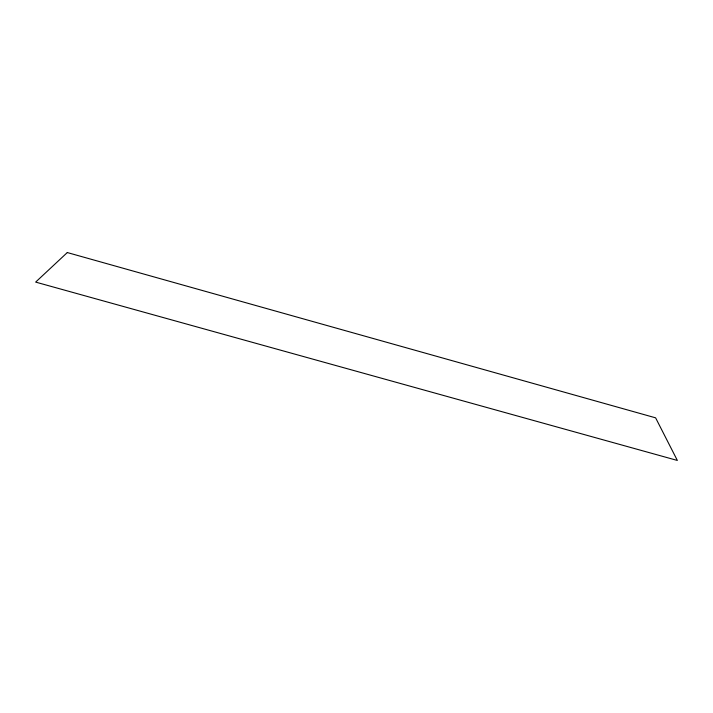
<?xml version="1.0" encoding="UTF-8"?>
<svg xmlns="http://www.w3.org/2000/svg" width="713" height="713" viewBox="0 0 713 713"><rect width="100%" height="100%" fill="white"/><g stroke="black" fill="none" stroke-linecap="round" stroke-linejoin="round"><path stroke-width="1.07" d="M67.298 252.554L35.65 282.098L677.35 460.446L655.612 417.836L67.298 252.554"/></g></svg>
